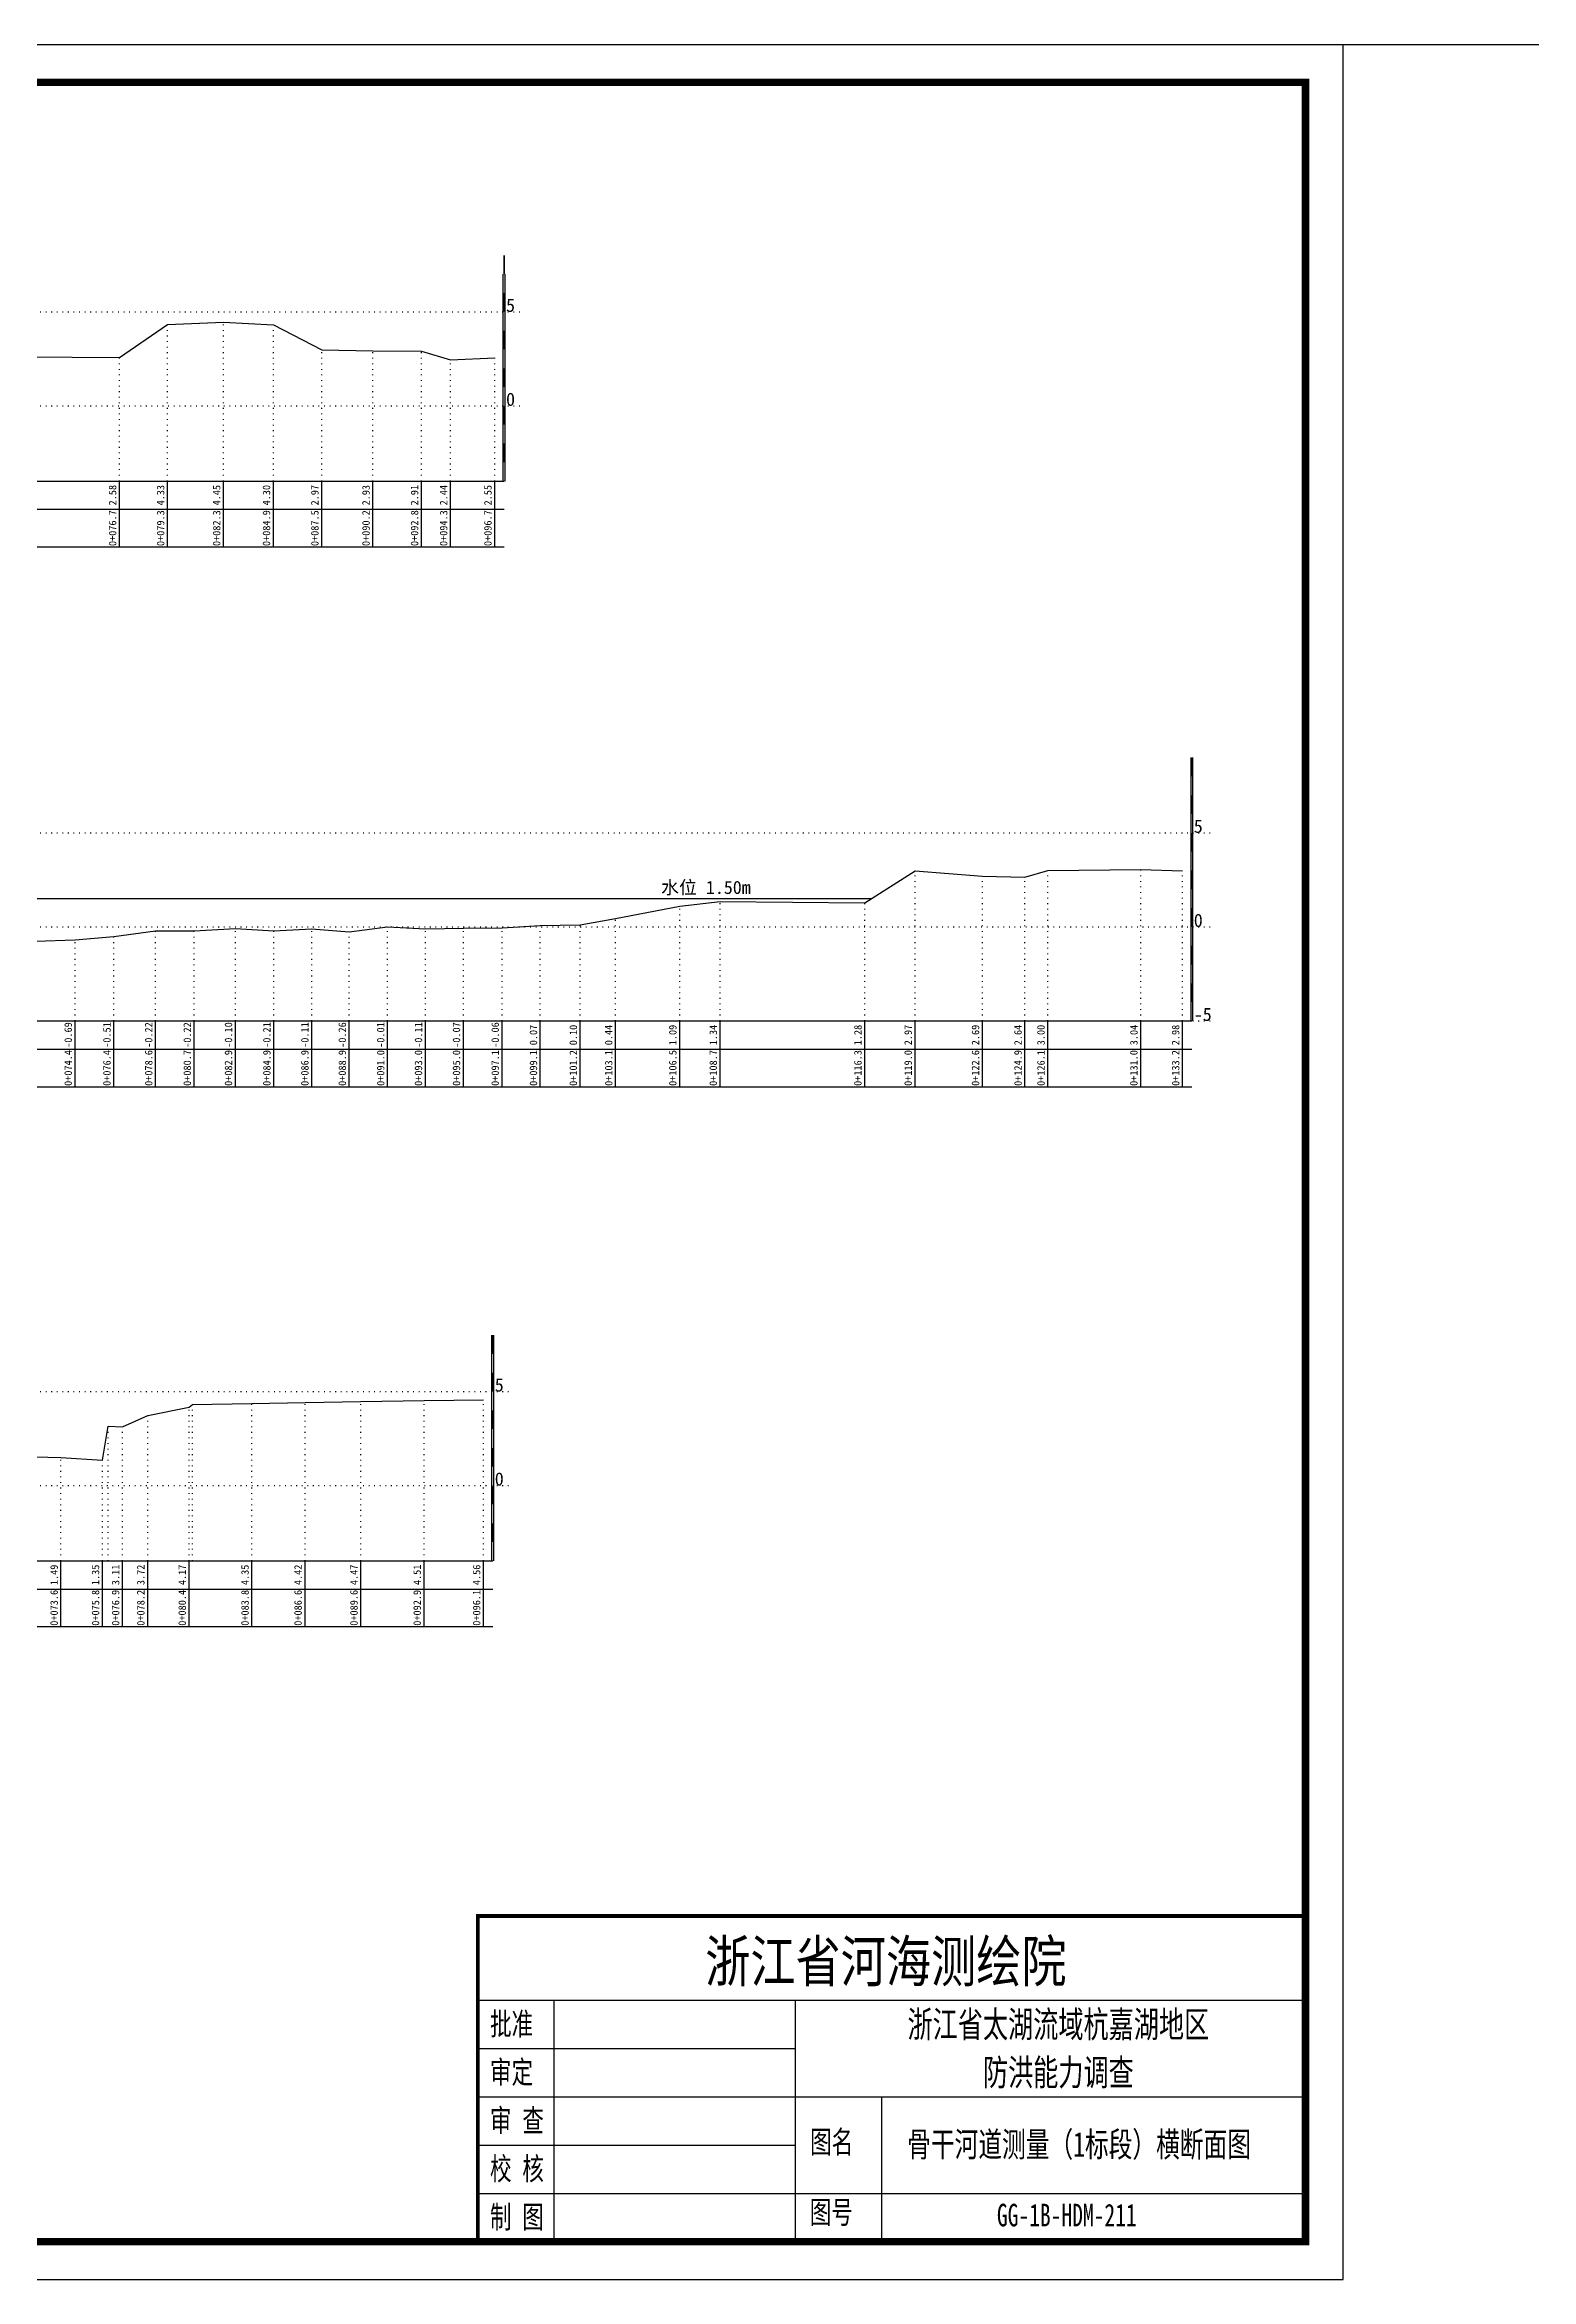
# Model space of a CAD drawing. Header units: millimetres. Extents: x 519117 to 522827, y 3371934 to 3372231.
# Drawn here: x 520774 to 520971.5, y 3371934.1 to 3372231.1 of the extents above; entities that cross this region are included whole.
import ezdxf
from ezdxf.enums import TextEntityAlignment as Align

# ---------------------------------------------------------------- set-up
doc = ezdxf.new("R2010")
doc.units = ezdxf.units.MM
doc.header["$LTSCALE"] = 0.4
doc.header["$MEASUREMENT"] = 0
doc.linetypes.add('X4', pattern=[1.6, 0, -1.6])
for name, color, linetype in [('DMX', 1, 'Continuous'), ('TEXT', 7, 'Continuous'), ('zdm1', 5, 'Continuous'), ('ZDMT5', 3, 'Continuous'), ('图框', 7, 'Continuous'), ('比例尺', 3, 'Continuous'), ('水位', 4, 'Continuous')]:
    doc.layers.add(name, color=color, linetype=linetype)
doc.styles.add('HDM', font='仿宋_GB2312.ttf')
doc.styles.add('tk2', font='SimSun.ttf', dxfattribs={"width": 0.8})

msp = doc.modelspace()

# ---------------------------------------------------------------- linework, layer by layer
at = {"lineweight": 100, "const_width": 0.5}
msp.add_lwpolyline([(520941.53, 3371982.35), (520831.53, 3371982.35), (520831.53, 3371939.06), (520941.53, 3371939.06), (520941.53, 3371982.35)], dxfattribs=at)
at = {"linetype": 'Continuous', "elevation": 0}
msp.add_lwpolyline([(520831.53, 3371971.15), (520831.53, 3371939.06)], dxfattribs=at)
at = {"layer": 'DMX', "linetype": 'Continuous', "flags": 128}
for points in [[(520771.31, 3372189.59), (520783.91, 3372189.51), (520790.28, 3372193.89), (520797.73, 3372194.19), (520804.36, 3372193.81), (520810.78, 3372190.49), (520817.58, 3372190.39), (520824.03, 3372190.34), (520827.91, 3372189.16), (520833.78, 3372189.44)], [(520772.76, 3372111.9), (520778.01, 3372112.1), (520783.16, 3372112.55), (520788.71, 3372113.28), (520793.83, 3372113.28), (520799.31, 3372113.58), (520804.41, 3372113.3), (520809.46, 3372113.55), (520814.43, 3372113.17), (520819.53, 3372113.8), (520824.56, 3372113.55), (520829.61, 3372113.65), (520834.76, 3372113.67), (520839.83, 3372114), (520845.13, 3372114.07), (520849.83, 3372114.92), (520858.36, 3372116.55), (520863.73, 3372117.17), (520882.96, 3372117.02), (520889.63, 3372121.25), (520898.58, 3372120.55), (520904.23, 3372120.42), (520907.28, 3372121.32), (520919.63, 3372121.42), (520925.18, 3372121.27)], [(520770.86, 3372043.43), (520776.13, 3372043.3), (520781.63, 3372042.95), (520782.38, 3372047.45), (520784.31, 3372047.35), (520787.66, 3372048.87), (520793.16, 3372050), (520793.61, 3372050.32), (520801.51, 3372050.45), (520808.56, 3372050.62), (520815.98, 3372050.75), (520824.38, 3372050.85), (520832.28, 3372050.97)]]:
    msp.add_lwpolyline(points, dxfattribs=at)
at = {"layer": 'TEXT', "color": 0}
for p, q in [((520831.53, 3371971.15, 0), (520941.53, 3371971.15, 0)), ((520841.62, 3371971.15, 0), (520841.62, 3371945.48, 0)), ((520873.7, 3371971.15, 0), (520873.7, 3371945.48, 0)), ((520831.53, 3371964.73, 0), (520873.7, 3371964.73, 0)), ((520831.53, 3371958.31, 0), (520873.7, 3371958.31, 0)), ((520873.7, 3371958.31, 0), (520941.53, 3371958.31, 0)), ((520885.18, 3371958.31, 0), (520885.18, 3371939.06, 0)), ((520831.53, 3371951.9, 0), (520873.7, 3371951.9, 0)), ((520831.53, 3371945.48, 0), (520941.53, 3371945.48, 0)), ((520841.62, 3371945.48, 0), (520841.62, 3371939.06, 0)), ((520873.7, 3371945.48, 0), (520873.7, 3371939.06, 0))]:
    msp.add_line(p, q, dxfattribs=at)
at = {"layer": 'zdm1', "linetype": 'Continuous'}
for p, q in [((520834.91, 3372173.06), (520834.91, 3372200.56)), ((520835.16, 3372173.06), (520835.16, 3372200.56)), ((520592.11, 3372173.06), (520835.03, 3372173.06)), ((520580.86, 3372169.31), (520835.03, 3372169.31)), ((520580.86, 3372164.31), (520835.03, 3372164.31)), ((520926.31, 3372101.31), (520926.31, 3372136.31)), ((520926.56, 3372101.31), (520926.56, 3372136.31)), ((520592.11, 3372101.31), (520926.43, 3372101.31)), ((520580.86, 3372097.56), (520926.43, 3372097.56)), ((520580.86, 3372092.56), (520926.43, 3372092.56)), ((520833.41, 3372029.56), (520833.41, 3372059.56)), ((520833.66, 3372029.56), (520833.66, 3372059.56)), ((520592.11, 3372029.56), (520833.53, 3372029.56)), ((520580.86, 3372025.81), (520833.53, 3372025.81)), ((520580.86, 3372020.81), (520833.53, 3372020.81))]:
    msp.add_line(p, q, dxfattribs=at)
at = {"layer": 'zdm1', "linetype": 'X4'}
for p, q in [((520588.36, 3372195.56), (520837.53, 3372195.56)), ((520588.36, 3372183.06), (520837.53, 3372183.06)), ((520588.36, 3372126.31), (520928.93, 3372126.31)), ((520588.36, 3372113.81), (520928.93, 3372113.81)), ((520588.36, 3372101.31), (520928.93, 3372101.31)), ((520588.36, 3372052.06), (520836.03, 3372052.06)), ((520588.36, 3372039.56), (520836.03, 3372039.56))]:
    msp.add_line(p, q, dxfattribs=at)
at = {"layer": 'zdm1', "linetype": 'Continuous', "flags": 128}
for points in [[(520835.03, 3372200.56, 0.25, 0.25, 0), (520835.03, 3372203.06, 0.25, 0.25, 0)], [(520835.03, 3372195.56, 0.25, 0.25, 0), (520835.03, 3372198.06, 0.25, 0.25, 0)], [(520835.03, 3372190.56, 0.25, 0.25, 0), (520835.03, 3372193.06, 0.25, 0.25, 0)], [(520835.03, 3372185.56, 0.25, 0.25, 0), (520835.03, 3372188.06, 0.25, 0.25, 0)], [(520835.03, 3372180.56, 0.25, 0.25, 0), (520835.03, 3372183.06, 0.25, 0.25, 0)], [(520835.03, 3372175.56, 0.25, 0.25, 0), (520835.03, 3372178.06, 0.25, 0.25, 0)], [(520926.43, 3372133.81, 0.25, 0.25, 0), (520926.43, 3372136.31, 0.25, 0.25, 0)], [(520926.43, 3372128.81, 0.25, 0.25, 0), (520926.43, 3372131.31, 0.25, 0.25, 0)], [(520926.43, 3372123.81, 0.25, 0.25, 0), (520926.43, 3372126.31, 0.25, 0.25, 0)], [(520926.43, 3372118.81, 0.25, 0.25, 0), (520926.43, 3372121.31, 0.25, 0.25, 0)], [(520926.43, 3372113.81, 0.25, 0.25, 0), (520926.43, 3372116.31, 0.25, 0.25, 0)], [(520926.43, 3372108.81, 0.25, 0.25, 0), (520926.43, 3372111.31, 0.25, 0.25, 0)], [(520926.43, 3372103.81, 0.25, 0.25, 0), (520926.43, 3372106.31, 0.25, 0.25, 0)], [(520833.53, 3372057.06, 0.25, 0.25, 0), (520833.53, 3372059.56, 0.25, 0.25, 0)], [(520833.53, 3372052.06, 0.25, 0.25, 0), (520833.53, 3372054.56, 0.25, 0.25, 0)], [(520833.53, 3372047.06, 0.25, 0.25, 0), (520833.53, 3372049.56, 0.25, 0.25, 0)], [(520833.53, 3372042.06, 0.25, 0.25, 0), (520833.53, 3372044.56, 0.25, 0.25, 0)], [(520833.53, 3372037.06, 0.25, 0.25, 0), (520833.53, 3372039.56, 0.25, 0.25, 0)], [(520833.53, 3372032.06, 0.25, 0.25, 0), (520833.53, 3372034.56, 0.25, 0.25, 0)]]:
    msp.add_lwpolyline(points, format="xyseb", dxfattribs=at)
at = {"layer": 'ZDMT5', "linetype": 'X4'}
for p, q in [((520790.28, 3372173.06), (520790.28, 3372193.89)), ((520797.73, 3372173.06), (520797.73, 3372194.19)), ((520804.36, 3372173.06), (520804.36, 3372193.81)), ((520783.91, 3372173.06), (520783.91, 3372189.51)), ((520810.78, 3372173.06), (520810.78, 3372190.49)), ((520817.58, 3372173.06), (520817.58, 3372190.39)), ((520824.03, 3372173.06), (520824.03, 3372190.34)), ((520827.91, 3372173.06), (520827.91, 3372189.16)), ((520833.78, 3372173.06), (520833.78, 3372189.44)), ((520889.63, 3372101.31), (520889.63, 3372121.25)), ((520898.58, 3372101.31), (520898.58, 3372120.55)), ((520904.23, 3372101.31), (520904.23, 3372120.42)), ((520907.28, 3372101.31), (520907.28, 3372121.32)), ((520919.63, 3372101.31), (520919.63, 3372121.42)), ((520925.18, 3372101.31), (520925.18, 3372121.27)), ((520849.83, 3372101.31), (520849.83, 3372114.92)), ((520858.36, 3372101.31), (520858.36, 3372116.55)), ((520863.73, 3372101.31), (520863.73, 3372117.17)), ((520882.96, 3372101.31), (520882.96, 3372117.02)), ((520778.01, 3372101.31), (520778.01, 3372112.1)), ((520783.16, 3372101.31), (520783.16, 3372112.55)), ((520788.71, 3372101.31), (520788.71, 3372113.28)), ((520793.83, 3372101.31), (520793.83, 3372113.28)), ((520799.31, 3372101.31), (520799.31, 3372113.58)), ((520804.41, 3372101.31), (520804.41, 3372113.3)), ((520809.46, 3372101.31), (520809.46, 3372113.55)), ((520814.43, 3372101.31), (520814.43, 3372113.17)), ((520819.53, 3372101.31), (520819.53, 3372113.8)), ((520824.56, 3372101.31), (520824.56, 3372113.55)), ((520829.61, 3372101.31), (520829.61, 3372113.65)), ((520834.76, 3372101.31), (520834.76, 3372113.67)), ((520839.83, 3372101.31), (520839.83, 3372114)), ((520845.13, 3372101.31), (520845.13, 3372114.07)), ((520793.16, 3372029.56), (520793.16, 3372050)), ((520793.61, 3372029.56), (520793.61, 3372050.32)), ((520801.51, 3372029.56), (520801.51, 3372050.45)), ((520808.56, 3372029.56), (520808.56, 3372050.62)), ((520815.98, 3372029.56), (520815.98, 3372050.75)), ((520824.38, 3372029.56), (520824.38, 3372050.85)), ((520832.28, 3372029.56), (520832.28, 3372050.97)), ((520782.38, 3372029.56), (520782.38, 3372047.45)), ((520784.31, 3372029.56), (520784.31, 3372047.35)), ((520787.66, 3372029.56), (520787.66, 3372048.87)), ((520776.13, 3372029.56), (520776.13, 3372043.3)), ((520781.63, 3372029.56), (520781.63, 3372042.95))]:
    msp.add_line(p, q, dxfattribs=at)
at = {"layer": 'ZDMT5', "linetype": 'Continuous'}
for p, q in [((520783.91, 3372164.31), (520783.91, 3372173.06)), ((520790.28, 3372164.31), (520790.28, 3372173.06)), ((520797.73, 3372164.31), (520797.73, 3372173.06)), ((520804.36, 3372164.31), (520804.36, 3372173.06)), ((520810.78, 3372164.31), (520810.78, 3372173.06)), ((520817.58, 3372164.31), (520817.58, 3372173.06)), ((520824.03, 3372164.31), (520824.03, 3372173.06)), ((520827.91, 3372164.31), (520827.91, 3372173.06)), ((520833.78, 3372164.31), (520833.78, 3372173.06)), ((520778.01, 3372092.56), (520778.01, 3372101.31)), ((520783.16, 3372092.56), (520783.16, 3372101.31)), ((520788.71, 3372092.56), (520788.71, 3372101.31)), ((520793.83, 3372092.56), (520793.83, 3372101.31)), ((520799.31, 3372092.56), (520799.31, 3372101.31)), ((520804.41, 3372092.56), (520804.41, 3372101.31)), ((520809.46, 3372092.56), (520809.46, 3372101.31)), ((520814.43, 3372092.56), (520814.43, 3372101.31)), ((520819.53, 3372092.56), (520819.53, 3372101.31)), ((520824.56, 3372092.56), (520824.56, 3372101.31)), ((520829.61, 3372092.56), (520829.61, 3372101.31)), ((520834.76, 3372092.56), (520834.76, 3372101.31)), ((520839.83, 3372092.56), (520839.83, 3372101.31)), ((520845.13, 3372092.56), (520845.13, 3372101.31)), ((520849.83, 3372092.56), (520849.83, 3372101.31)), ((520858.36, 3372092.56), (520858.36, 3372101.31)), ((520863.73, 3372092.56), (520863.73, 3372101.31)), ((520882.96, 3372092.56), (520882.96, 3372101.31)), ((520889.63, 3372092.56), (520889.63, 3372101.31)), ((520898.58, 3372092.56), (520898.58, 3372101.31)), ((520904.23, 3372092.56), (520904.23, 3372101.31)), ((520907.28, 3372092.56), (520907.28, 3372101.31)), ((520919.63, 3372092.56), (520919.63, 3372101.31)), ((520925.18, 3372092.56), (520925.18, 3372101.31)), ((520776.13, 3372020.81), (520776.13, 3372029.56)), ((520781.63, 3372020.81), (520781.63, 3372029.56)), ((520784.31, 3372020.81), (520784.31, 3372029.56)), ((520787.66, 3372020.81), (520787.66, 3372029.56)), ((520793.16, 3372020.81), (520793.16, 3372029.56)), ((520801.51, 3372020.81), (520801.51, 3372029.56)), ((520808.56, 3372020.81), (520808.56, 3372029.56)), ((520815.98, 3372020.81), (520815.98, 3372029.56)), ((520824.38, 3372020.81), (520824.38, 3372029.56)), ((520832.28, 3372020.81), (520832.28, 3372029.56))]:
    msp.add_line(p, q, dxfattribs=at)
at = {"layer": '图框', "flags": 128}
msp.add_lwpolyline([(520526.53, 3371934.06), (520946.53, 3371934.06), (520946.53, 3372231.06), (520526.53, 3372231.06)], close=True, dxfattribs=at)
at = {"layer": '图框', "const_width": 1, "flags": 128}
msp.add_lwpolyline([(520551.53, 3371939.06), (520941.53, 3371939.06), (520941.53, 3372226.06), (520551.53, 3372226.06)], close=True, dxfattribs=at)
at = {"layer": '比例尺', "linetype": 'Continuous'}
msp.add_line((520996.53, 3372231.06), (520946.53, 3372231.06), dxfattribs=at)
at = {"layer": '水位', "color": 6, "linetype": 'Continuous', "flags": 128}
msp.add_lwpolyline([(520772.76, 3372117.57), (520778.01, 3372117.57), (520783.16, 3372117.57), (520788.71, 3372117.57), (520793.83, 3372117.57), (520799.31, 3372117.57), (520804.41, 3372117.57), (520809.46, 3372117.57), (520814.43, 3372117.57), (520819.53, 3372117.57), (520824.56, 3372117.57), (520829.61, 3372117.57), (520834.76, 3372117.57), (520839.83, 3372117.57), (520845.13, 3372117.57), (520849.83, 3372117.57), (520858.36, 3372117.57), (520863.73, 3372117.57), (520882.96, 3372117.57), (520883.83, 3372117.57)], dxfattribs=at)

# ---------------------------------------------------------------- texts
at = {"layer": 'TEXT', "color": 7, "ltscale": 8, "style": 'tk2'}
for tag, p, s, height, width in [('浙江省河海测绘院', (520861.75, 3371973.58, 0), '（单位名称）', 5.5, 0.8), ('批准', (520833.15, 3371966.52, 0), '批准', 3, 0.7), ('审定', (520833.15, 3371960.1, 0), '审定', 3, 0.7), ('审 查', (520833.15, 3371953.68, 0), '审 查', 3, 0.7), ('图名', (520875.69, 3371950.81, 0), '审查', 3, 0.7), ('校 核', (520833.15, 3371947.27, 0), '校 核', 3, 0.7), ('制 图', (520833.15, 3371940.85, 0), '制 图', 3, 0.7), ('图号', (520875.64, 3371941.48, 0), '图号', 3, 0.7)]:
    msp.add_attdef(tag, p, s, height=height, dxfattribs=dict(at, width=width))
at = {"layer": 'TEXT', "color": 0, "style": 'tk2', "width": 0.7}
for tag, text, height, p in [('浙江省太湖流域杭嘉湖地区', '浙江省太湖流域杭嘉湖地区', 3.5, (520908.68, 3371967.96, -206.67)), ('防洪能力调查', '防洪能力调查', 3.5, (520908.68, 3371961.57, -206.67)), ('骨干河道测量（1标段）横断面图', '骨干河道测量（1标段）横断面图', 3.3, (520911.43, 3371952, -206.67)), ('GG-1B-HDM-211', 'GG-1B-HDM-001', 3, (520909.8, 3371942.6, -206.67))]:
    msp.add_attdef(tag, text=text, height=height, dxfattribs=at).set_placement(p, align=Align.MIDDLE_CENTER)
at = {"layer": 'zdm1', "linetype": 'Continuous', "style": 'HDM'}
for s, p in [('5', (520835.28, 3372195.56)), ('0', (520835.28, 3372183.06)), ('5', (520926.68, 3372126.31)), ('0', (520926.68, 3372113.81)), ('-5', (520926.68, 3372101.31)), ('5', (520833.78, 3372052.06)), ('0', (520833.78, 3372039.56))]:
    msp.add_text(s, height=1.75, dxfattribs=at).set_placement(p)
at = {"layer": 'ZDMT5', "linetype": 'Continuous', "style": 'HDM'}
for s, p in [('2.58', (520783.78, 3372171.19)), ('4.33', (520790.16, 3372171.19)), ('4.45', (520797.61, 3372171.19)), ('4.30', (520804.23, 3372171.19)), ('2.97', (520810.66, 3372171.19)), ('2.93', (520817.46, 3372171.19)), ('2.91', (520823.91, 3372171.19)), ('2.44', (520827.78, 3372171.19)), ('2.55', (520833.66, 3372171.19)), ('0+076.7', (520783.78, 3372166.81)), ('0+079.3', (520790.16, 3372166.81)), ('0+082.3', (520797.61, 3372166.81)), ('0+084.9', (520804.23, 3372166.81)), ('0+087.5', (520810.66, 3372166.81)), ('0+090.2', (520817.46, 3372166.81)), ('0+092.8', (520823.91, 3372166.81)), ('0+094.3', (520827.78, 3372166.81)), ('0+096.7', (520833.66, 3372166.81)), ('-0.69', (520777.88, 3372099.44)), ('-0.51', (520783.03, 3372099.44)), ('-0.22', (520788.58, 3372099.44)), ('-0.22', (520793.71, 3372099.44)), ('-0.10', (520799.18, 3372099.44)), ('-0.21', (520804.28, 3372099.44)), ('-0.11', (520809.33, 3372099.44)), ('-0.26', (520814.31, 3372099.44)), ('-0.01', (520819.41, 3372099.44)), ('-0.11', (520824.43, 3372099.44)), ('-0.07', (520829.48, 3372099.44)), ('-0.06', (520834.63, 3372099.44)), ('0.07', (520839.71, 3372099.44)), ('0.10', (520845.01, 3372099.44)), ('0.44', (520849.71, 3372099.44)), ('1.09', (520858.23, 3372099.44)), ('1.34', (520863.61, 3372099.44)), ('1.28', (520882.83, 3372099.44)), ('2.97', (520889.51, 3372099.44)), ('2.69', (520898.46, 3372099.44)), ('2.64', (520904.11, 3372099.44)), ('3.00', (520907.16, 3372099.44)), ('3.04', (520919.51, 3372099.44)), ('2.98', (520925.06, 3372099.44)), ('0+074.4', (520777.88, 3372095.06)), ('0+076.4', (520783.03, 3372095.06)), ('0+078.6', (520788.58, 3372095.06)), ('0+080.7', (520793.71, 3372095.06)), ('0+082.9', (520799.18, 3372095.06)), ('0+084.9', (520804.28, 3372095.06)), ('0+086.9', (520809.33, 3372095.06)), ('0+088.9', (520814.31, 3372095.06)), ('0+091.0', (520819.41, 3372095.06)), ('0+093.0', (520824.43, 3372095.06)), ('0+095.0', (520829.48, 3372095.06)), ('0+097.1', (520834.63, 3372095.06)), ('0+099.1', (520839.71, 3372095.06)), ('0+101.2', (520845.01, 3372095.06)), ('0+103.1', (520849.71, 3372095.06)), ('0+106.5', (520858.23, 3372095.06)), ('0+108.7', (520863.61, 3372095.06)), ('0+116.3', (520882.83, 3372095.06)), ('0+119.0', (520889.51, 3372095.06)), ('0+122.6', (520898.46, 3372095.06)), ('0+124.9', (520904.11, 3372095.06)), ('0+126.1', (520907.16, 3372095.06)), ('0+131.0', (520919.51, 3372095.06)), ('0+133.2', (520925.06, 3372095.06)), ('1.49', (520776.01, 3372027.69)), ('1.35', (520781.51, 3372027.69)), ('3.11', (520784.18, 3372027.69)), ('3.72', (520787.53, 3372027.69)), ('4.17', (520793.03, 3372027.69)), ('4.35', (520801.38, 3372027.69)), ('4.42', (520808.43, 3372027.69)), ('4.47', (520815.86, 3372027.69)), ('4.51', (520824.26, 3372027.69)), ('4.56', (520832.16, 3372027.69)), ('0+073.6', (520776.01, 3372023.31)), ('0+075.8', (520781.51, 3372023.31)), ('0+076.9', (520784.18, 3372023.31)), ('0+078.2', (520787.53, 3372023.31)), ('0+080.4', (520793.03, 3372023.31)), ('0+083.8', (520801.38, 3372023.31)), ('0+086.6', (520808.43, 3372023.31)), ('0+089.6', (520815.86, 3372023.31)), ('0+092.9', (520824.26, 3372023.31)), ('0+096.1', (520832.16, 3372023.31))]:
    msp.add_text(s, height=1, rotation=90, dxfattribs=at).set_placement(p, align=Align.BOTTOM_CENTER)
at = {"layer": '水位', "color": 6, "style": 'HDM'}
msp.add_text('水位 1.50m ', height=1.75, dxfattribs=at).set_placement((520862.43, 3372119.1), align=Align.MIDDLE)

doc.saveas('drawing.dxf')
